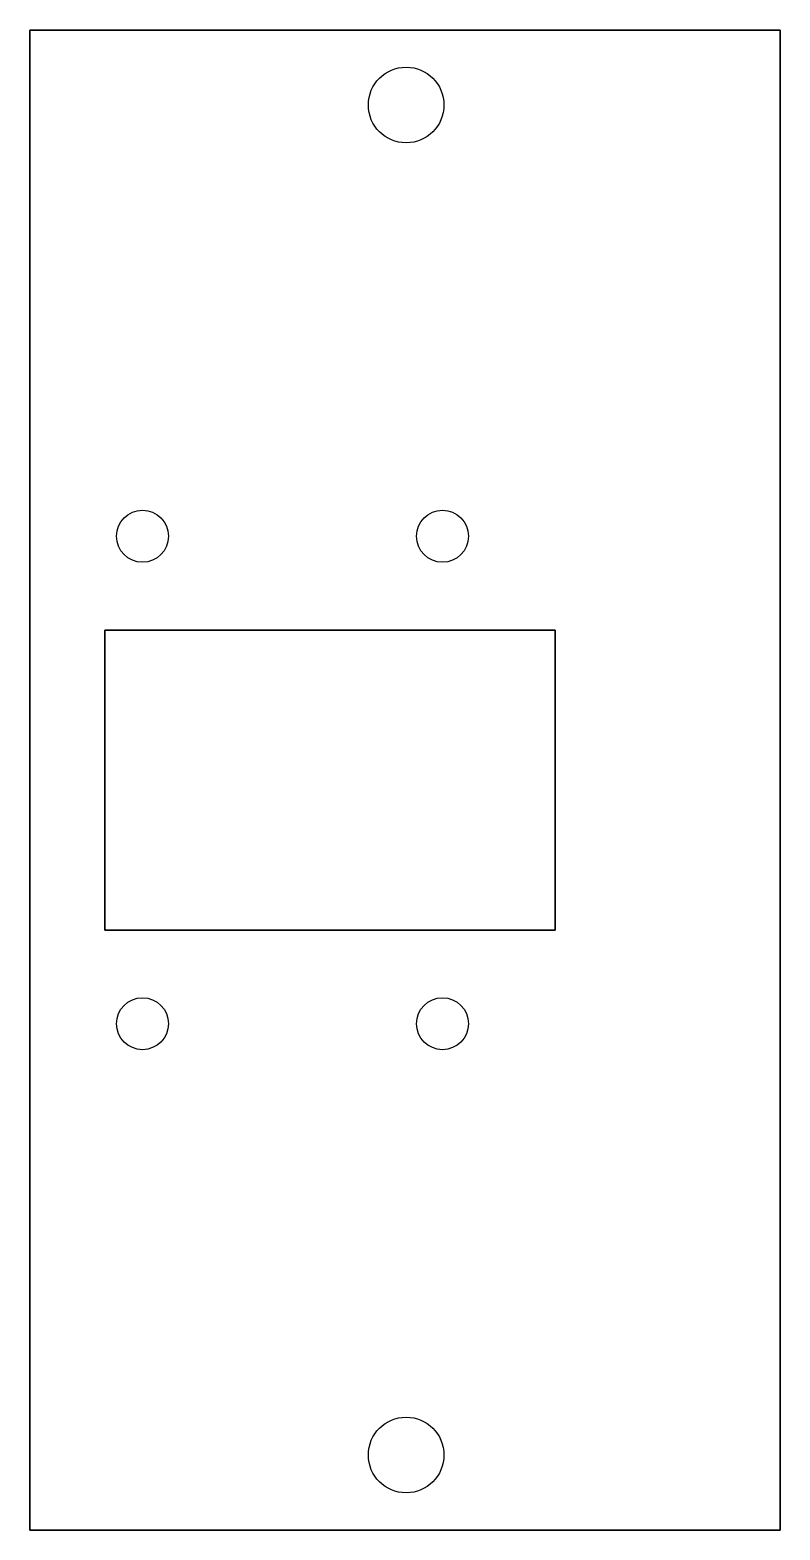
# Model space of a CAD drawing. Header units: inches. Extents: x -2.65 to -1.4, y -2.25 to 0.25.
import ezdxf

# ---------------------------------------------------------------- set-up
doc = ezdxf.new("R2010")
doc.units = ezdxf.units.IN
doc.layers.get('0').update_dxf_attribs({"linetype": 'CONTINUOUS'})

msp = doc.modelspace()

# ---------------------------------------------------------------- linework, layer by layer
for points in [[(-2.65, -2.25), (-2.65, 0.25), (-1.4, 0.25), (-1.4, -2.25)], [(-2.65, 0.25), (-2.65, -2.25), (-1.4, -2.25), (-1.4, 0.25)], [(-1.775, -0.75), (-2.525, -0.75), (-2.525, -1.25), (-1.775, -1.25)], [(-2.525, -0.75), (-1.775, -0.75), (-1.775, -1.25), (-2.525, -1.25)]]:
    msp.add_lwpolyline(points, close=True)
for centre, radius in [((-2.0231, 0.125), 0.063), ((-2.0231, 0.125), 0.063), ((-2.4625, -0.5937), 0.0433), ((-2.4625, -0.5937), 0.0433), ((-1.9625, -0.5937), 0.0433), ((-1.9625, -0.5937), 0.0433), ((-2.4625, -1.4062), 0.0433), ((-2.4625, -1.4062), 0.0433), ((-1.9625, -1.4062), 0.0433), ((-1.9625, -1.4062), 0.0433), ((-2.0231, -2.125), 0.063), ((-2.0231, -2.125), 0.063)]:
    msp.add_circle(centre, radius)

doc.saveas('drawing.dxf')
